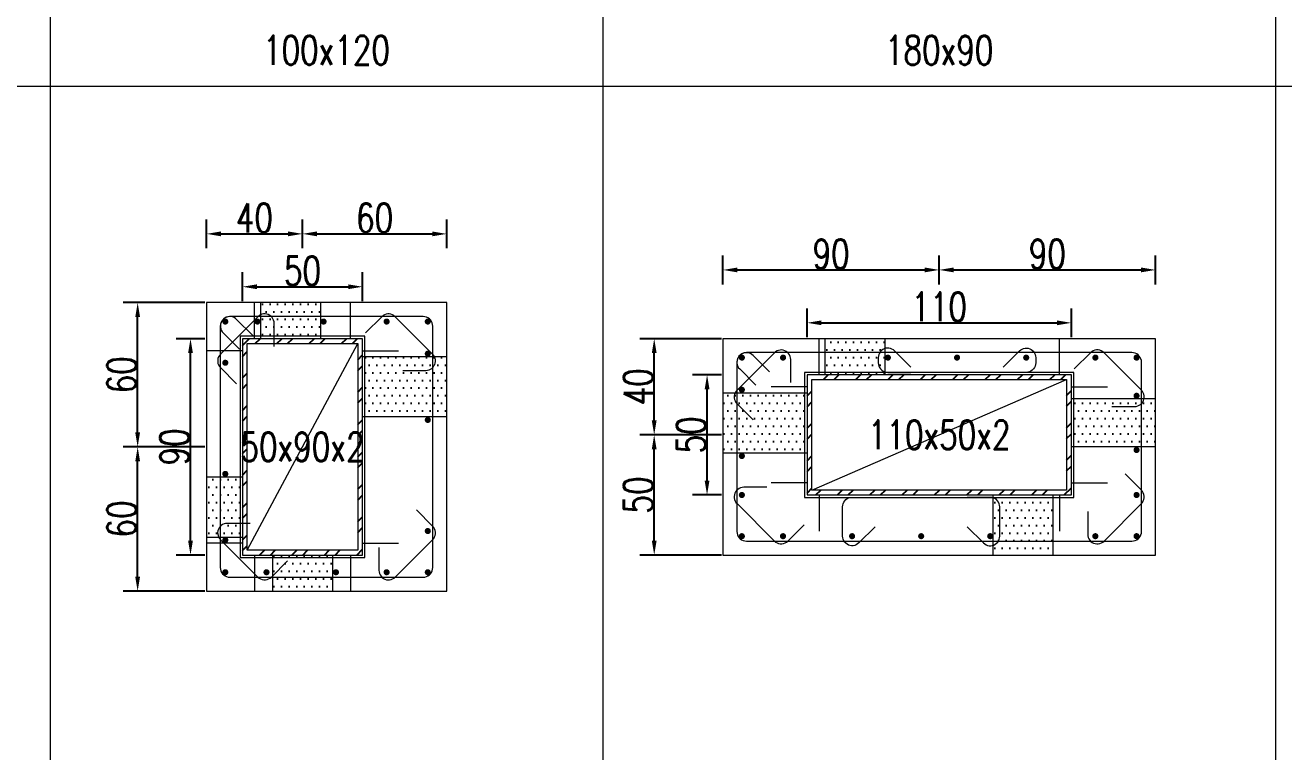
# Model space of a CAD drawing. Header units: millimetres. Extents: x 0 to 3905, y 0 to 8880.
# Drawn here: x 1440 to 1963, y 3341 to 3643 of the extents above; entities that cross this region are included whole.
import ezdxf
from ezdxf.enums import TextEntityAlignment as Align

# ---------------------------------------------------------------- set-up
doc = ezdxf.new("R2010")
doc.units = ezdxf.units.MM
doc.layers.get('DEFPOINTS').update_dxf_attribs({"color": 3})
for name, color, linetype in [('Hatch線', 6, 'Continuous'), ('TC-鋼粱', 132, 'Continuous'), ('主筋斷面', 2, 'Continuous'), ('文字-斷面尺寸', 7, 'Continuous'), ('文字-輔助字', 7, 'Continuous'), ('柱斷面線', 4, 'Continuous'), ('標註字', 4, 'Continuous'), ('箍筋線', 1, 'Continuous'), ('網格線', 7, 'Continuous'), ('鋼柱', 11, 'Continuous')]:
    doc.layers.add(name, color=color, linetype=linetype)
doc.styles.add('note', font='txt.shx', dxfattribs={"width": 0.75, "height": 12})
doc.styles.add('txt', font='txt.shx', dxfattribs={"height": 0.2, "bigfont": 'chineset.shx'})
doc.dimstyles.new('RCAD_DIM', dxfattribs={"dimtxt": 12, "dimasz": 6, "dimexe": 6, "dimexo": 0.625, "dimtad": 1, "dimdec": 0, "dimdsep": 46, "dimtxsty": 'note', "dimcen": 2.5, "dimclrd": 256, "dimclre": 256, "dimclrt": 256, "dimadec": 0, "dimazin": 0, "dimtfac": 1, "dimtmove": 0, "dimatfit": 3, "dimfxl": 0, "dimtolj": 1, "dimarcsym": 0})

# ---------------------------------------------------------------- blocks, each defined once
blk = doc.blocks.new('*D858')
at = {"layer": 'DEFPOINTS', "color": 0}
for p in [(1580, 3534.62), (1530, 3528), (1580, 3528)]:
    blk.add_point(p, dxfattribs=at)
at = {"layer": '標註字', "lineweight": -2}
for p, q in [((1530, 3528.62), (1530, 3540.62)), ((1580, 3528.62), (1580, 3540.62)), ((1536, 3534.62), (1574, 3534.62))]:
    blk.add_line(p, q, dxfattribs=at)
at = {"layer": '標註字'}
for points in [[(1536, 3535.62), (1536, 3533.62), (1530, 3534.62)], [(1574, 3533.62), (1574, 3535.62), (1580, 3534.62)]]:
    blk.add_solid(points, dxfattribs=at)
at = {"layer": '標註字', "insert": (1555, 3541.25), "char_height": 12, "attachment_point": 5, "style": 'note'}
blk.add_mtext('\\A1;50', dxfattribs=at)
blk = doc.blocks.new('*D859')
at = {"layer": 'DEFPOINTS', "color": 0}
for p in [(1508.38, 3513), (1515, 3513), (1515, 3423)]:
    blk.add_point(p, dxfattribs=at)
at = {"layer": '標註字', "lineweight": -2}
for p, q in [((1514.38, 3513), (1502.38, 3513)), ((1508.38, 3429), (1508.38, 3507)), ((1514.38, 3423), (1502.38, 3423))]:
    blk.add_line(p, q, dxfattribs=at)
at = {"layer": '標註字'}
for points in [[(1509.38, 3507), (1507.38, 3507), (1508.38, 3513)], [(1507.38, 3429), (1509.38, 3429), (1508.38, 3423)]]:
    blk.add_solid(points, dxfattribs=at)
at = {"layer": '標註字', "insert": (1501.75, 3468), "char_height": 12, "attachment_point": 5, "rotation": 90, "style": 'note'}
blk.add_mtext('\\A1;90', dxfattribs=at)
blk = doc.blocks.new('*D860')
at = {"layer": 'DEFPOINTS', "color": 0}
for p in [(1555, 3556.62), (1515, 3550), (1555, 3550)]:
    blk.add_point(p, dxfattribs=at)
at = {"layer": '標註字', "lineweight": -2}
for p, q in [((1515, 3550.62), (1515, 3562.62)), ((1555, 3550.62), (1555, 3562.62)), ((1521, 3556.62), (1549, 3556.62))]:
    blk.add_line(p, q, dxfattribs=at)
at = {"layer": '標註字'}
for points in [[(1521, 3557.62), (1521, 3555.62), (1515, 3556.62)], [(1549, 3555.62), (1549, 3557.62), (1555, 3556.62)]]:
    blk.add_solid(points, dxfattribs=at)
at = {"layer": '標註字', "insert": (1535, 3563.25), "char_height": 12, "attachment_point": 5, "style": 'note'}
blk.add_mtext('\\A1;40', dxfattribs=at)
blk = doc.blocks.new('*D861')
at = {"layer": 'DEFPOINTS', "color": 0}
for p in [(1615, 3556.62), (1555, 3550), (1615, 3550)]:
    blk.add_point(p, dxfattribs=at)
at = {"layer": '標註字', "lineweight": -2}
for p, q in [((1555, 3550.62), (1555, 3562.62)), ((1615, 3550.62), (1615, 3562.62)), ((1561, 3556.62), (1609, 3556.62))]:
    blk.add_line(p, q, dxfattribs=at)
at = {"layer": '標註字'}
for points in [[(1561, 3557.62), (1561, 3555.62), (1555, 3556.62)], [(1609, 3555.62), (1609, 3557.62), (1615, 3556.62)]]:
    blk.add_solid(points, dxfattribs=at)
at = {"layer": '標註字', "insert": (1585, 3563.25), "char_height": 12, "attachment_point": 5, "style": 'note'}
blk.add_mtext('\\A1;60', dxfattribs=at)
blk = doc.blocks.new('*D862')
at = {"layer": 'DEFPOINTS', "color": 0}
for p in [(1486.38, 3468), (1515, 3468), (1515, 3408)]:
    blk.add_point(p, dxfattribs=at)
at = {"layer": '標註字', "lineweight": -2}
for p, q in [((1514.38, 3468), (1480.38, 3468)), ((1486.38, 3414), (1486.38, 3462)), ((1514.38, 3408), (1480.38, 3408))]:
    blk.add_line(p, q, dxfattribs=at)
at = {"layer": '標註字'}
for points in [[(1487.38, 3462), (1485.38, 3462), (1486.38, 3468)], [(1485.38, 3414), (1487.38, 3414), (1486.38, 3408)]]:
    blk.add_solid(points, dxfattribs=at)
at = {"layer": '標註字', "insert": (1479.75, 3438), "char_height": 12, "attachment_point": 5, "rotation": 90, "style": 'note'}
blk.add_mtext('\\A1;60', dxfattribs=at)
blk = doc.blocks.new('*D863')
at = {"layer": 'DEFPOINTS', "color": 0}
for p in [(1486.38, 3528), (1515, 3528), (1515, 3468)]:
    blk.add_point(p, dxfattribs=at)
at = {"layer": '標註字', "lineweight": -2}
for p, q in [((1514.38, 3528), (1480.38, 3528)), ((1486.38, 3474), (1486.38, 3522)), ((1514.38, 3468), (1480.38, 3468))]:
    blk.add_line(p, q, dxfattribs=at)
at = {"layer": '標註字'}
for points in [[(1487.38, 3522), (1485.38, 3522), (1486.38, 3528)], [(1485.38, 3474), (1487.38, 3474), (1486.38, 3468)]]:
    blk.add_solid(points, dxfattribs=at)
at = {"layer": '標註字', "insert": (1479.75, 3498), "char_height": 12, "attachment_point": 5, "rotation": 90, "style": 'note'}
blk.add_mtext('\\A1;60', dxfattribs=at)
blk = doc.blocks.new('Circle_Filled')
at = {"const_width": 0.5}
blk.add_lwpolyline([(-0.25, 0, 1), (0.25, 0, 1)], format="xyb", close=True, dxfattribs=at)
blk = doc.blocks.new('*D990')
at = {"layer": 'DEFPOINTS', "color": 0}
for p in [(1875, 3519.62), (1765, 3513), (1875, 3513)]:
    blk.add_point(p, dxfattribs=at)
at = {"layer": '標註字', "lineweight": -2}
for p, q in [((1765, 3513.62), (1765, 3525.62)), ((1875, 3513.62), (1875, 3525.62)), ((1771, 3519.62), (1869, 3519.62))]:
    blk.add_line(p, q, dxfattribs=at)
at = {"layer": '標註字'}
for points in [[(1771, 3520.62), (1771, 3518.62), (1765, 3519.62)], [(1869, 3518.62), (1869, 3520.62), (1875, 3519.62)]]:
    blk.add_solid(points, dxfattribs=at)
at = {"layer": '標註字', "insert": (1820, 3526.25), "char_height": 12, "attachment_point": 5, "style": 'note'}
blk.add_mtext('\\A1;110', dxfattribs=at)
blk = doc.blocks.new('*D991')
at = {"layer": 'DEFPOINTS', "color": 0}
for p in [(1723.38, 3498), (1730, 3498), (1730, 3448)]:
    blk.add_point(p, dxfattribs=at)
at = {"layer": '標註字', "lineweight": -2}
for p, q in [((1729.38, 3498), (1717.38, 3498)), ((1723.38, 3454), (1723.38, 3492)), ((1729.38, 3448), (1717.38, 3448))]:
    blk.add_line(p, q, dxfattribs=at)
at = {"layer": '標註字'}
for points in [[(1724.38, 3492), (1722.38, 3492), (1723.38, 3498)], [(1722.38, 3454), (1724.38, 3454), (1723.38, 3448)]]:
    blk.add_solid(points, dxfattribs=at)
at = {"layer": '標註字', "insert": (1716.75, 3473), "char_height": 12, "attachment_point": 5, "rotation": 90, "style": 'note'}
blk.add_mtext('\\A1;50', dxfattribs=at)
blk = doc.blocks.new('*D992')
at = {"layer": 'DEFPOINTS', "color": 0}
for p in [(1820, 3541.62), (1730, 3535), (1820, 3535)]:
    blk.add_point(p, dxfattribs=at)
at = {"layer": '標註字', "lineweight": -2}
for p, q in [((1730, 3535.62), (1730, 3547.62)), ((1820, 3535.62), (1820, 3547.62)), ((1736, 3541.62), (1814, 3541.62))]:
    blk.add_line(p, q, dxfattribs=at)
at = {"layer": '標註字'}
for points in [[(1736, 3542.62), (1736, 3540.62), (1730, 3541.62)], [(1814, 3540.62), (1814, 3542.62), (1820, 3541.62)]]:
    blk.add_solid(points, dxfattribs=at)
at = {"layer": '標註字', "insert": (1775, 3548.25), "char_height": 12, "attachment_point": 5, "style": 'note'}
blk.add_mtext('\\A1;90', dxfattribs=at)
blk = doc.blocks.new('*D993')
at = {"layer": 'DEFPOINTS', "color": 0}
for p in [(1910, 3541.62), (1820, 3535), (1910, 3535)]:
    blk.add_point(p, dxfattribs=at)
at = {"layer": '標註字', "lineweight": -2}
for p, q in [((1820, 3535.62), (1820, 3547.62)), ((1910, 3535.62), (1910, 3547.62)), ((1826, 3541.62), (1904, 3541.62))]:
    blk.add_line(p, q, dxfattribs=at)
at = {"layer": '標註字'}
for points in [[(1826, 3542.62), (1826, 3540.62), (1820, 3541.62)], [(1904, 3540.62), (1904, 3542.62), (1910, 3541.62)]]:
    blk.add_solid(points, dxfattribs=at)
at = {"layer": '標註字', "insert": (1865, 3548.25), "char_height": 12, "attachment_point": 5, "style": 'note'}
blk.add_mtext('\\A1;90', dxfattribs=at)
blk = doc.blocks.new('*D994')
at = {"layer": 'DEFPOINTS', "color": 0}
for p in [(1701.38, 3473), (1730, 3473), (1730, 3423)]:
    blk.add_point(p, dxfattribs=at)
at = {"layer": '標註字', "lineweight": -2}
for p, q in [((1729.38, 3473), (1695.38, 3473)), ((1701.38, 3429), (1701.38, 3467)), ((1729.38, 3423), (1695.38, 3423))]:
    blk.add_line(p, q, dxfattribs=at)
at = {"layer": '標註字'}
for points in [[(1702.38, 3467), (1700.38, 3467), (1701.38, 3473)], [(1700.38, 3429), (1702.38, 3429), (1701.38, 3423)]]:
    blk.add_solid(points, dxfattribs=at)
at = {"layer": '標註字', "insert": (1694.75, 3448), "char_height": 12, "attachment_point": 5, "rotation": 90, "style": 'note'}
blk.add_mtext('\\A1;50', dxfattribs=at)
blk = doc.blocks.new('*D995')
at = {"layer": 'DEFPOINTS', "color": 0}
for p in [(1701.38, 3513), (1730, 3513), (1730, 3473)]:
    blk.add_point(p, dxfattribs=at)
at = {"layer": '標註字', "lineweight": -2}
for p, q in [((1729.38, 3513), (1695.38, 3513)), ((1701.38, 3479), (1701.38, 3507)), ((1729.38, 3473), (1695.38, 3473))]:
    blk.add_line(p, q, dxfattribs=at)
at = {"layer": '標註字'}
for points in [[(1702.38, 3507), (1700.38, 3507), (1701.38, 3513)], [(1700.38, 3479), (1702.38, 3479), (1701.38, 3473)]]:
    blk.add_solid(points, dxfattribs=at)
at = {"layer": '標註字', "insert": (1694.75, 3493), "char_height": 12, "attachment_point": 5, "rotation": 90, "style": 'note'}
blk.add_mtext('\\A1;40', dxfattribs=at)

msp = doc.modelspace()

# ---------------------------------------------------------------- hatches: boundary and pattern name
at = {"layer": 'Hatch線'}
h = msp.add_hatch(dxfattribs=at)
h.set_pattern_fill('ANSI32', color=256, style=0)
h.paths.add_polyline_path([(1530, 3423), (1580, 3423), (1580, 3513), (1530, 3513)], flags=17)
h.paths.add_polyline_path([(1532, 3425), (1532, 3511), (1578, 3511), (1578, 3425)])
h = msp.add_hatch(dxfattribs=at)
h.set_pattern_fill('ANSI32', color=256, style=0)
h.paths.add_polyline_path([(1765, 3448), (1875, 3448), (1875, 3498), (1765, 3498)], flags=17)
h.paths.add_polyline_path([(1767, 3450), (1767, 3496), (1873, 3496), (1873, 3450)])
at = {"layer": 'TC-鋼粱'}
h = msp.add_hatch(dxfattribs=at)
h.set_pattern_fill('DOTS', color=256, scale=2, style=0)
h.paths.add_polyline_path([(1562.5, 3528), (1537.5, 3528), (1537.5, 3513), (1562.5, 3513)], flags=17)
h = msp.add_hatch(dxfattribs=at)
h.set_pattern_fill('DOTS', color=256, scale=2, style=0)
h.paths.add_polyline_path([(1797.36, 3513), (1772.36, 3513), (1772.36, 3498), (1797.36, 3498)], flags=17)
h = msp.add_hatch(dxfattribs=at)
h.set_pattern_fill('DOTS', color=256, scale=2, style=0)
h.paths.add_polyline_path([(1615, 3480.49), (1615, 3505.49), (1580, 3505.49), (1580, 3480.49)], flags=17)
h = msp.add_hatch(dxfattribs=at)
h.set_pattern_fill('DOTS', color=256, scale=2, style=0)
h.paths.add_polyline_path([(1730, 3490.5), (1730, 3465.5), (1765, 3465.5), (1765, 3490.5)], flags=17)
h = msp.add_hatch(dxfattribs=at)
h.set_pattern_fill('DOTS', color=256, scale=2, style=0)
h.paths.add_polyline_path([(1910, 3467.99), (1910, 3487.99), (1875, 3487.99), (1875, 3467.99)], flags=17)
h = msp.add_hatch(dxfattribs=at)
h.set_pattern_fill('DOTS', color=256, scale=2, style=0)
h.paths.add_polyline_path([(1515, 3455.5), (1515, 3430.5), (1530, 3430.5), (1530, 3455.5)], flags=17)
h = msp.add_hatch(dxfattribs=at)
h.set_pattern_fill('DOTS', color=256, scale=2, style=0)
h.paths.add_polyline_path([(1842.5, 3423), (1867.5, 3423), (1867.5, 3448), (1842.5, 3448)], flags=17)
h = msp.add_hatch(dxfattribs=at)
h.set_pattern_fill('DOTS', color=256, scale=2, style=0)
h.paths.add_polyline_path([(1542.64, 3408), (1567.64, 3408), (1567.64, 3423), (1542.64, 3423)], flags=17)

# ---------------------------------------------------------------- linework, layer by layer
at = {"layer": 'DEFPOINTS', "lineweight": 5}
for points in [[(1535, 3513), (1535, 3528)], [(1575, 3513), (1575, 3528)], [(1530, 3422), (1581, 3422), (1581, 3514), (1529, 3514), (1529, 3422), (1530, 3422)], [(1532, 3425), (1578, 3511)], [(1770, 3498), (1770, 3513)], [(1870, 3498), (1870, 3513)], [(1530, 3508), (1515, 3508)], [(1580, 3508), (1595, 3508)], [(1765, 3447), (1876, 3447), (1876, 3499), (1764, 3499), (1764, 3447), (1765, 3447)], [(1767, 3450), (1873, 3496)], [(1765, 3493), (1750, 3493)], [(1875, 3493), (1890, 3493)], [(1765, 3453), (1750, 3453)], [(1875, 3453), (1890, 3453)], [(1770, 3448), (1770, 3433)], [(1870, 3448), (1870, 3433)], [(1530, 3428), (1515, 3428)], [(1580, 3428), (1595, 3428)], [(1535, 3423), (1535, 3408)], [(1575, 3423), (1575, 3408)]]:
    msp.add_lwpolyline(points, dxfattribs=at)
at = {"layer": 'TC-鋼粱', "lineweight": 5}
for points in [[(1537.5, 3528), (1537.5, 3513)], [(1562.5, 3528), (1562.5, 3513)], [(1772.36, 3513), (1772.36, 3498)], [(1797.36, 3513), (1797.36, 3498)], [(1615, 3505.49), (1580, 3505.49)], [(1730, 3490.5), (1765, 3490.5)], [(1910, 3487.99), (1875, 3487.99)], [(1615, 3480.49), (1580, 3480.49)], [(1730, 3465.5), (1765, 3465.5)], [(1910, 3467.99), (1875, 3467.99)], [(1515, 3455.5), (1530, 3455.5)], [(1842.5, 3423), (1842.5, 3448)], [(1867.5, 3423), (1867.5, 3448)], [(1515, 3430.5), (1530, 3430.5)], [(1542.64, 3408), (1542.64, 3423)], [(1567.64, 3408), (1567.64, 3423)]]:
    msp.add_lwpolyline(points, dxfattribs=at)
at = {"layer": '柱斷面線', "lineweight": 5}
for points in [[(1515, 3408), (1615, 3408), (1615, 3528), (1515, 3528), (1515, 3408)], [(1730, 3423), (1910, 3423), (1910, 3513), (1730, 3513), (1730, 3423)]]:
    msp.add_lwpolyline(points, dxfattribs=at)
at = {"layer": '箍筋線', "lineweight": 5}
for points in [[(1543.19, 3509.81), (1543.19, 3519.35), (1543.13, 3520.02), (1542.96, 3520.66), (1542.69, 3521.27), (1542.32, 3521.83), (1541.86, 3522.32), (1541.33, 3522.72), (1540.73, 3523.02), (1540.1, 3523.23), (1539.43, 3523.32), (1538.77, 3523.3), (1538.11, 3523.17), (1537.49, 3522.93), (1536.91, 3522.59), (1536.4, 3522.16), (1520.84, 3506.6), (1520.39, 3506.07), (1520.05, 3505.47), (1519.81, 3504.82), (1519.69, 3504.13), (1519.69, 3503.44), (1519.81, 3502.76), (1520.05, 3502.11), (1520.39, 3501.51), (1520.84, 3500.98), (1527.58, 3494.23)], [(1534.33, 3514.29), (1527.58, 3521.04), (1527.07, 3521.47), (1526.49, 3521.81), (1525.87, 3522.05), (1525.22, 3522.18), (1524.55, 3522.2), (1523.89, 3522.11), (1523.25, 3521.9), (1522.66, 3521.6), (1522.12, 3521.19), (1521.66, 3520.71), (1521.29, 3520.15), (1521.02, 3519.54), (1520.85, 3518.9), (1520.79, 3518.23), (1520.79, 3417.77), (1520.86, 3417.08), (1521.03, 3416.41), (1521.33, 3415.78), (1521.72, 3415.21), (1522.21, 3414.72), (1522.78, 3414.33), (1523.41, 3414.03), (1524.08, 3413.86), (1524.77, 3413.79), (1605.23, 3413.79), (1605.92, 3413.86), (1606.59, 3414.03), (1607.22, 3414.33), (1607.79, 3414.72), (1608.28, 3415.21), (1608.67, 3415.78), (1608.97, 3416.41), (1609.14, 3417.08), (1609.21, 3417.77), (1609.21, 3518.23), (1609.14, 3518.92), (1608.97, 3519.59), (1608.67, 3520.22), (1608.28, 3520.79), (1607.79, 3521.28), (1607.22, 3521.67), (1606.59, 3521.97), (1605.92, 3522.14), (1605.23, 3522.21), (1524.77, 3522.21), (1524.1, 3522.15), (1523.46, 3521.98), (1522.85, 3521.71), (1522.29, 3521.34), (1521.81, 3520.88), (1521.4, 3520.34), (1521.1, 3519.75), (1520.89, 3519.11), (1520.8, 3518.45), (1520.82, 3517.78), (1520.95, 3517.13), (1521.19, 3516.51), (1521.53, 3515.93), (1521.96, 3515.42), (1528.71, 3508.67)], [(1596.81, 3499.81), (1606.35, 3499.81), (1607.02, 3499.87), (1607.66, 3500.04), (1608.27, 3500.31), (1608.83, 3500.68), (1609.32, 3501.14), (1609.72, 3501.67), (1610.02, 3502.27), (1610.23, 3502.9), (1610.32, 3503.57), (1610.3, 3504.23), (1610.17, 3504.89), (1609.93, 3505.51), (1609.59, 3506.09), (1609.16, 3506.6), (1593.6, 3522.16), (1593.07, 3522.61), (1592.47, 3522.95), (1591.82, 3523.19), (1591.13, 3523.31), (1590.44, 3523.31), (1589.76, 3523.19), (1589.11, 3522.95), (1588.51, 3522.61), (1587.98, 3522.16), (1581.23, 3515.42)], [(1758.19, 3494.81), (1758.19, 3504.35), (1758.13, 3505.02), (1757.96, 3505.66), (1757.69, 3506.27), (1757.32, 3506.83), (1756.86, 3507.32), (1756.33, 3507.72), (1755.73, 3508.02), (1755.1, 3508.23), (1754.43, 3508.32), (1753.77, 3508.3), (1753.11, 3508.17), (1752.49, 3507.93), (1751.91, 3507.59), (1751.4, 3507.16), (1735.84, 3491.6), (1735.39, 3491.07), (1735.05, 3490.47), (1734.81, 3489.82), (1734.69, 3489.13), (1734.69, 3488.44), (1734.81, 3487.76), (1735.05, 3487.11), (1735.39, 3486.51), (1735.84, 3485.98), (1742.58, 3479.23)], [(1749.33, 3499.29), (1742.58, 3506.04), (1742.07, 3506.47), (1741.49, 3506.81), (1740.87, 3507.05), (1740.22, 3507.18), (1739.55, 3507.2), (1738.89, 3507.11), (1738.25, 3506.9), (1737.66, 3506.6), (1737.12, 3506.19), (1736.66, 3505.71), (1736.29, 3505.15), (1736.02, 3504.54), (1735.85, 3503.9), (1735.79, 3503.23), (1735.79, 3432.77), (1735.86, 3432.08), (1736.03, 3431.41), (1736.33, 3430.78), (1736.72, 3430.21), (1737.21, 3429.72), (1737.78, 3429.33), (1738.41, 3429.03), (1739.08, 3428.86), (1739.77, 3428.79), (1900.23, 3428.79), (1900.92, 3428.86), (1901.59, 3429.03), (1902.22, 3429.33), (1902.79, 3429.72), (1903.28, 3430.21), (1903.67, 3430.78), (1903.97, 3431.41), (1904.14, 3432.08), (1904.21, 3432.77), (1904.21, 3503.23), (1904.14, 3503.92), (1903.97, 3504.59), (1903.67, 3505.22), (1903.28, 3505.79), (1902.79, 3506.28), (1902.22, 3506.67), (1901.59, 3506.97), (1900.92, 3507.14), (1900.23, 3507.21), (1739.77, 3507.21), (1739.1, 3507.15), (1738.46, 3506.98), (1737.85, 3506.71), (1737.29, 3506.34), (1736.81, 3505.88), (1736.4, 3505.34), (1736.1, 3504.75), (1735.89, 3504.11), (1735.8, 3503.45), (1735.82, 3502.78), (1735.95, 3502.13), (1736.19, 3501.51), (1736.53, 3500.93), (1736.96, 3500.42), (1743.71, 3493.67)], [(1808.19, 3501.2), (1801.44, 3507.95), (1800.93, 3508.38), (1800.35, 3508.72), (1799.73, 3508.96), (1799.07, 3509.09), (1798.41, 3509.11), (1797.74, 3509.02), (1797.11, 3508.81), (1796.51, 3508.51), (1795.98, 3508.1), (1795.52, 3507.62), (1795.15, 3507.06), (1794.88, 3506.45), (1794.71, 3505.81), (1794.65, 3505.14), (1794.65, 3502.97), (1794.71, 3502.28), (1794.89, 3501.62), (1795.19, 3500.99), (1795.58, 3500.42), (1796.07, 3499.93), (1796.64, 3499.53), (1797.27, 3499.24), (1797.94, 3499.06), (1798.63, 3499), (1808.17, 3499)], [(1846.65, 3501.2), (1853.4, 3507.95), (1853.91, 3508.38), (1854.49, 3508.72), (1855.11, 3508.96), (1855.76, 3509.09), (1856.43, 3509.11), (1857.09, 3509.02), (1857.73, 3508.81), (1858.32, 3508.51), (1858.86, 3508.1), (1859.32, 3507.62), (1859.69, 3507.06), (1859.96, 3506.45), (1860.13, 3505.81), (1860.18, 3505.14), (1860.18, 3502.97), (1860.12, 3502.28), (1859.95, 3501.62), (1859.65, 3500.99), (1859.25, 3500.42), (1858.76, 3499.93), (1858.2, 3499.53), (1857.57, 3499.24), (1856.9, 3499.06), (1856.21, 3499), (1846.67, 3499)], [(1891.81, 3484.81), (1901.35, 3484.81), (1902.02, 3484.87), (1902.66, 3485.04), (1903.27, 3485.31), (1903.83, 3485.68), (1904.32, 3486.14), (1904.72, 3486.67), (1905.02, 3487.27), (1905.23, 3487.9), (1905.32, 3488.57), (1905.3, 3489.23), (1905.17, 3489.89), (1904.93, 3490.51), (1904.59, 3491.09), (1904.16, 3491.6), (1888.6, 3507.16), (1888.07, 3507.61), (1887.47, 3507.95), (1886.82, 3508.19), (1886.13, 3508.31), (1885.44, 3508.31), (1884.76, 3508.19), (1884.11, 3507.95), (1883.51, 3507.61), (1882.98, 3507.16), (1876.23, 3500.42)], [(1881.81, 3441.19), (1881.81, 3431.65), (1881.87, 3430.98), (1882.04, 3430.34), (1882.31, 3429.73), (1882.68, 3429.17), (1883.14, 3428.68), (1883.67, 3428.28), (1884.27, 3427.98), (1884.9, 3427.77), (1885.57, 3427.68), (1886.23, 3427.7), (1886.89, 3427.83), (1887.51, 3428.07), (1888.09, 3428.41), (1888.6, 3428.84), (1904.16, 3444.4), (1904.61, 3444.93), (1904.95, 3445.53), (1905.19, 3446.18), (1905.31, 3446.87), (1905.31, 3447.56), (1905.19, 3448.24), (1904.95, 3448.89), (1904.61, 3449.49), (1904.16, 3450.02), (1897.42, 3456.77)], [(1748.19, 3451.19), (1738.65, 3451.19), (1737.98, 3451.13), (1737.34, 3450.96), (1736.73, 3450.69), (1736.17, 3450.32), (1735.68, 3449.86), (1735.28, 3449.33), (1734.98, 3448.73), (1734.77, 3448.1), (1734.68, 3447.43), (1734.7, 3446.77), (1734.83, 3446.11), (1735.07, 3445.49), (1735.41, 3444.91), (1735.84, 3444.4), (1751.4, 3428.84), (1751.93, 3428.39), (1752.53, 3428.05), (1753.18, 3427.81), (1753.87, 3427.69), (1754.56, 3427.69), (1755.24, 3427.81), (1755.89, 3428.05), (1756.49, 3428.39), (1757.02, 3428.84), (1763.77, 3435.58)], [(1793.3, 3434.8), (1786.55, 3428.05), (1786.04, 3427.62), (1785.47, 3427.28), (1784.84, 3427.04), (1784.19, 3426.91), (1783.52, 3426.89), (1782.86, 3426.98), (1782.22, 3427.19), (1781.63, 3427.49), (1781.09, 3427.9), (1780.64, 3428.38), (1780.26, 3428.94), (1779.99, 3429.55), (1779.82, 3430.19), (1779.77, 3430.86), (1779.77, 3443.02), (1779.83, 3443.72), (1780.01, 3444.38), (1780.3, 3445.01), (1780.7, 3445.58), (1781.19, 3446.07), (1781.76, 3446.47), (1782.38, 3446.76), (1783.05, 3446.94), (1783.74, 3447), (1793.28, 3447)], [(1831.67, 3434.8), (1838.42, 3428.05), (1838.93, 3427.62), (1839.5, 3427.28), (1840.13, 3427.04), (1840.78, 3426.91), (1841.45, 3426.89), (1842.11, 3426.98), (1842.75, 3427.19), (1843.34, 3427.49), (1843.88, 3427.9), (1844.34, 3428.38), (1844.71, 3428.94), (1844.98, 3429.55), (1845.15, 3430.19), (1845.2, 3430.86), (1845.2, 3443.02), (1845.14, 3443.72), (1844.96, 3444.38), (1844.67, 3445.01), (1844.27, 3445.58), (1843.78, 3446.07), (1843.22, 3446.47), (1842.59, 3446.76), (1841.92, 3446.94), (1841.23, 3447), (1831.69, 3447)], [(1586.81, 3426.19), (1586.81, 3416.65), (1586.87, 3415.98), (1587.04, 3415.34), (1587.31, 3414.73), (1587.68, 3414.17), (1588.14, 3413.68), (1588.67, 3413.28), (1589.27, 3412.98), (1589.9, 3412.77), (1590.57, 3412.68), (1591.23, 3412.7), (1591.89, 3412.83), (1592.51, 3413.07), (1593.09, 3413.41), (1593.6, 3413.84), (1609.16, 3429.4), (1609.61, 3429.93), (1609.95, 3430.53), (1610.19, 3431.18), (1610.31, 3431.87), (1610.31, 3432.56), (1610.19, 3433.24), (1609.95, 3433.89), (1609.61, 3434.49), (1609.16, 3435.02), (1602.42, 3441.77)], [(1533.19, 3436.19), (1523.65, 3436.19), (1522.98, 3436.13), (1522.34, 3435.96), (1521.73, 3435.69), (1521.17, 3435.32), (1520.68, 3434.86), (1520.28, 3434.33), (1519.98, 3433.73), (1519.77, 3433.1), (1519.68, 3432.43), (1519.7, 3431.77), (1519.83, 3431.11), (1520.07, 3430.49), (1520.41, 3429.91), (1520.84, 3429.4), (1536.4, 3413.84), (1536.93, 3413.39), (1537.53, 3413.05), (1538.18, 3412.81), (1538.87, 3412.69), (1539.56, 3412.69), (1540.24, 3412.81), (1540.89, 3413.05), (1541.49, 3413.39), (1542.02, 3413.84), (1548.77, 3420.58)]]:
    msp.add_lwpolyline(points, dxfattribs=at)
at = {"layer": '網格線', "lineweight": 5}
for points in [[(1450, 3648), (1450, 3618)], [(1680, 3648), (1680, 3618)], [(1960, 3648), (1960, 3618)], [(1180, 3618), (1450, 3618)], [(1450, 3618), (1680, 3618)], [(1450, 3618), (1450, 3246)], [(1680, 3618), (1960, 3618)], [(1680, 3618), (1680, 3246)], [(1960, 3618), (2220, 3618)], [(1960, 3618), (1960, 3246)]]:
    msp.add_lwpolyline(points, dxfattribs=at)
at = {"layer": '鋼柱', "lineweight": 5}
for points in [[(1530, 3423), (1580, 3423), (1580, 3513), (1530, 3513), (1530, 3423)], [(1532, 3425), (1532, 3511), (1578, 3511), (1578, 3425), (1532, 3425)], [(1765, 3448), (1875, 3448), (1875, 3498), (1765, 3498), (1765, 3448)], [(1767, 3450), (1767, 3496), (1873, 3496), (1873, 3450), (1767, 3450)]]:
    msp.add_lwpolyline(points, dxfattribs=at)

# ---------------------------------------------------------------- block references
at = {"layer": '主筋斷面', "lineweight": 5, "xscale": 2.539999961853027, "yscale": 2.539999961853027}
for p in [(1522.86, 3520.14), (1536.23, 3520.14), (1563.77, 3520.14), (1590, 3520.14), (1607.14, 3520.14), (1607.14, 3506.76), (1737.86, 3505.14), (1755, 3505.14), (1798.63, 3505.14), (1827.42, 3505.14), (1856.21, 3505.14), (1885, 3505.14), (1902.14, 3505.14), (1522.86, 3503), (1737.86, 3491.77), (1902.14, 3489.26), (1607.14, 3479.22), (1737.86, 3464.23), (1902.14, 3466.72), (1522.86, 3456.77), (1737.86, 3448), (1902.14, 3448), (1607.14, 3433), (1737.86, 3430.86), (1755, 3430.86), (1783.74, 3430.86), (1812.49, 3430.86), (1841.23, 3430.86), (1885, 3430.86), (1902.14, 3430.86), (1522.86, 3429.23), (1522.86, 3415.86), (1540, 3415.86), (1568.91, 3415.86), (1590, 3415.86), (1607.14, 3415.86)]:
    msp.add_blockref('Circle_Filled', p, dxfattribs=at)

# ---------------------------------------------------------------- texts
at = {"layer": '文字-斷面尺寸', "style": 'txt', "width": 0.75}
for s, p in [('100x120', (1565, 3633)), ('180x90', (1820, 3633))]:
    msp.add_text(s, height=12, dxfattribs=at).set_placement(p, align=Align.MIDDLE)
at = {"layer": '文字-輔助字', "style": 'txt', "width": 0.75}
for s, p in [('110x50x2', (1820, 3473)), ('50x90x2', (1555, 3468))]:
    msp.add_text(s, height=12, dxfattribs=at).set_placement(p, align=Align.MIDDLE)

# ---------------------------------------------------------------- dimensions: what is measured, and where the dimension line sits
at = {"layer": '標註字'}
for base, p1, p2, picture, middle in [((1555, 3556.62), (1515, 3550), (1555, 3550), '*D860', (1535, 3563.25)), ((1615, 3556.62), (1555, 3550), (1615, 3550), '*D861', (1585, 3563.25)), ((1820, 3541.62), (1730, 3535), (1820, 3535), '*D992', (1775, 3548.25)), ((1910, 3541.62), (1820, 3535), (1910, 3535), '*D993', (1865, 3548.25)), ((1580, 3534.62), (1530, 3528), (1580, 3528), '*D858', (1555, 3541.25)), ((1875, 3519.62), (1765, 3513), (1875, 3513), '*D990', (1820, 3526.25))]:
    dim = msp.add_linear_dim(base=base, p1=p1, p2=p2, dimstyle='RCAD_DIM', dxfattribs=at)
    dim.commit()
    dim.dimension.update_dxf_attribs({"geometry": picture, "text_midpoint": middle})
for base, p1, p2, picture, middle in [((1486.38, 3528), (1515, 3468), (1515, 3528), '*D863', (1479.75, 3498)), ((1508.38, 3513), (1515, 3423), (1515, 3513), '*D859', (1501.75, 3468)), ((1701.38, 3513), (1730, 3473), (1730, 3513), '*D995', (1694.75, 3493)), ((1723.38, 3498), (1730, 3448), (1730, 3498), '*D991', (1716.75, 3473)), ((1701.38, 3473), (1730, 3423), (1730, 3473), '*D994', (1694.75, 3448)), ((1486.38, 3468), (1515, 3408), (1515, 3468), '*D862', (1479.75, 3438))]:
    dim = msp.add_linear_dim(base=base, p1=p1, p2=p2, angle=90, dimstyle='RCAD_DIM', dxfattribs=at)
    dim.commit()
    dim.dimension.update_dxf_attribs({"geometry": picture, "text_midpoint": middle})

doc.saveas('drawing.dxf')
